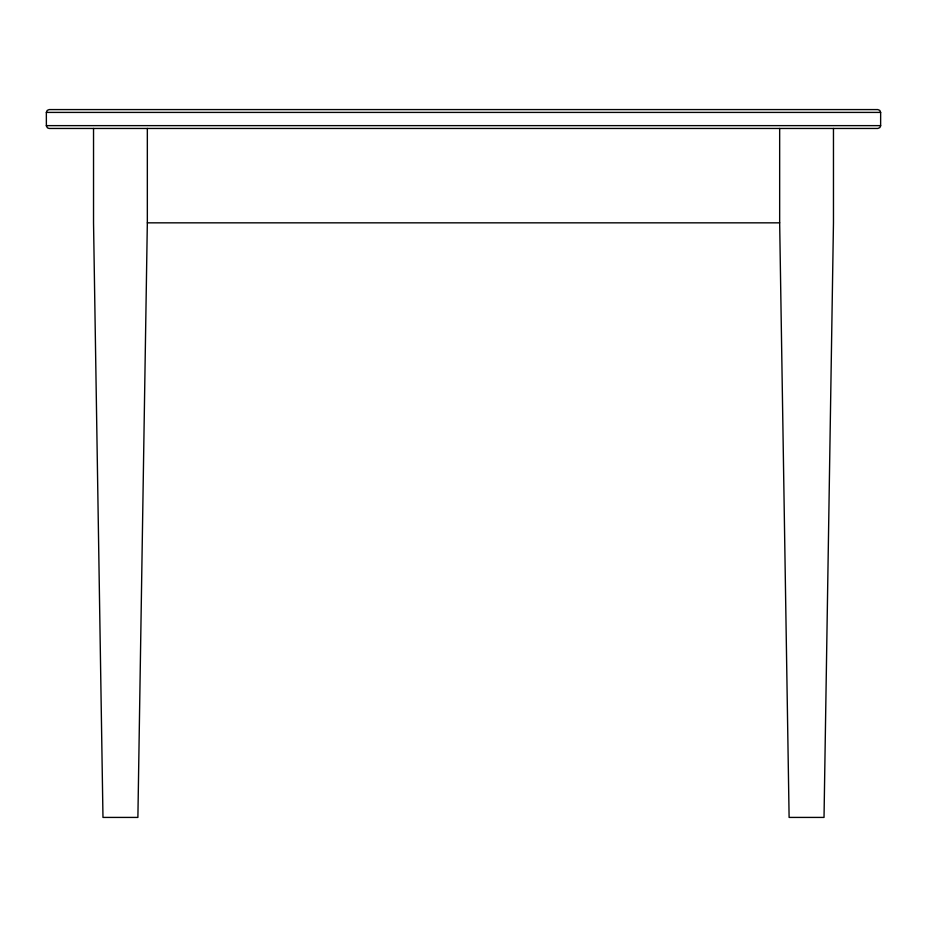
<?xml version="1.0" encoding="UTF-8"?>
<svg xmlns="http://www.w3.org/2000/svg" width="927" height="927" viewBox="0 0 927 927"><rect width="100%" height="100%" fill="white"/><g stroke="black" fill="none" stroke-linecap="round" stroke-linejoin="round"><path stroke-width="1.39" d="M147.335 128.459L147.335 222.839L137.891 817.417L102.978 817.417L93.534 222.839L93.534 128.459M46.35 112.41L47.184 110.417L49.177 109.583L877.823 109.583L879.816 110.417L880.65 112.41L880.627 126.002L879.816 127.625L877.823 128.459L49.177 128.459L47.462 127.868L46.373 126.002L46.35 112.41L880.65 112.41M46.35 125.632L880.65 125.632M147.335 222.839L779.665 222.839L789.109 817.417L824.022 817.417L833.466 222.839L833.466 128.459M779.665 128.459L779.665 222.839"/></g></svg>
